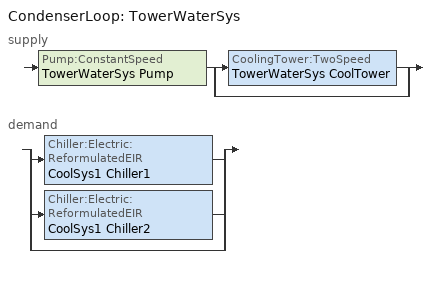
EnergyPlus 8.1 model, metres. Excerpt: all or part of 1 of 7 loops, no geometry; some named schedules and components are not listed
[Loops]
CondenserLoop 'TowerWaterSys'
 supply: Pump:ConstantSpeed 'TowerWaterSys Pump' > split
  | CoolingTower:TwoSpeed 'TowerWaterSys CoolTower'
  | bypass
 demand: split
  | Chiller:Electric:ReformulatedEIR 'CoolSys1 Chiller1'
  | Chiller:Electric:ReformulatedEIR 'CoolSys1 Chiller2'
  | bypass
[Material]
Name | Roughness | Thickness {m} | Conductivity {W/m-K} | Density {kg/m3} | Specific Heat {J/kg-K} | Thermal Absorptance | Solar Absorptance | Visible Absorptance
AC02 Acoustic Ceiling | MediumSmooth | 0.0127 | 0.057 | 288 | 1339 | 0.9 | 0.7 | 0.2
G01 13mm gypsum board; T24 G01 13mm gypsum board | Smooth | 0.0127 | 0.16 | 800 | 1090 | 0.9 | 0.7 | 0.5
T24 F07 25mm stucco | Smooth | 0.0254 | 0.72 | 1856 | 840 | 0.9 | 0.7 | 0.7
100mm Normalweight concrete floor | MediumRough | 0.1016 | 2.31 | 2322 | 832
[Material:NoMass] Thermal Absorptance=0.9; Solar Absorptance=0.7
Name | Roughness | Thermal Resistance {m2-K/W} | Visible Absorptance
CP02 CARPET PAD | VeryRough | 0.21648 | 0.8
T24NRWallInsMetalFramed | MediumSmooth | 2.50441 | 0.7
[Construction]
DropCeiling; DropCeiling_IntShd: AC02 Acoustic Ceiling
int_wall; int_wall_IntShd: G01 13mm gypsum board, G01 13mm gypsum board
int_slab_floor; int_slab_floor_IntShd: 100mm Normalweight concrete floor, CP02 CARPET PAD
T24NRWallMetalFrame; T24NRWallMetalFrame_IntShd: T24 F07 25mm stucco, T24 G01 13mm gypsum board, T24NRWallInsMetalFramed, T24 G01 13mm gypsum board
[ZoneList]
basement: SBasement, NBasement, WBasement, EBasement
aboveground: SExt_Mid_ZN_1, SExt_Mid_ZN_2, SExt_Mid_ZN_5, SExt_Mid_ZN_6, SExt_Mid_ZN_4, SExt_Mid_ZN_3, SCore_Mid_ZN_1, SCore_Mid_ZN_4, SCore_Mid_ZN_2, SCore_Mid_ZN_5, SCore_Mid_ZN_3, SCore_Mid_ZN_6, NExt_Mid_ZN_1, NExt_Mid_ZN_2, NExt_Mid_ZN_5, NExt_Mid_ZN_6, NExt_Mid_ZN_4, NExt_Mid_ZN_3, NCore_Mid_ZN_1, NCore_Mid_ZN_4, NCore_Mid_ZN_2, NCore_Mid_ZN_5, NCore_Mid_ZN_3, NCore_Mid_ZN_6, WExt_Mid_ZN_1, WExt_Mid_ZN_2, WExt_Mid_ZN_3, WExt_Mid_ZN_4, WCore_Mid_ZN_1, WCore_Mid_ZN_4, WCore_Mid_ZN_2, WCore_Mid_ZN_3, EExt_Mid_ZN_1, EExt_Mid_ZN_2, EExt_Mid_ZN_3, EExt_Mid_ZN_4, ECore_Mid_ZN_1, ECore_Mid_ZN_4, ECore_Mid_ZN_2, ECore_Mid_ZN_3, NExt_Bot_ZN_1, NExt_Bot_ZN_2, NExt_Bot_ZN_5, NExt_Bot_ZN_6, NExt_Bot_ZN_4, NExt_Bot_ZN_3, NCore_Bot_ZN_1, NCore_Bot_ZN_4, NCore_Bot_ZN_2, NCore_Bot_ZN_5, NCore_Bot_ZN_3, NCore_Bot_ZN_6, SExt_Bot_ZN_1, SExt_Bot_ZN_2, SExt_Bot_ZN_5, SExt_Bot_ZN_6, SExt_Bot_ZN_4, SExt_Bot_ZN_3, SCore_Bot_ZN_1, SCore_Bot_ZN_4, SCore_Bot_ZN_2, SCore_Bot_ZN_5, SCore_Bot_ZN_3, SCore_Bot_ZN_6, WExt_Bot_ZN_1, WExt_Bot_ZN_2, WExt_Bot_ZN_3, WExt_Bot_ZN_4, WCore_Bot_ZN_1, WCore_Bot_ZN_4, WCore_Bot_ZN_2, WCore_Bot_ZN_3, EExt_Bot_ZN_1, EExt_Bot_ZN_2, EExt_Bot_ZN_3, EExt_Bot_ZN_4, ECore_Bot_ZN_1, ECore_Bot_ZN_4, ECore_Bot_ZN_2, ECore_Bot_ZN_3, NExt_Top_ZN_1, NExt_Top_ZN_2, NExt_Top_ZN_5, NExt_Top_ZN_6, NExt_Top_ZN_4, NExt_Top_ZN_3, NCore_Top_ZN_1, NCore_Top_ZN_4, NCore_Top_ZN_2, NCore_Top_ZN_5, NCore_Top_ZN_3, NCore_Top_ZN_6, SExt_Top_ZN_1, SExt_Top_ZN_2, SExt_Top_ZN_5, SExt_Top_ZN_6, SExt_Top_ZN_4, SExt_Top_ZN_3, SCore_Top_ZN_1, SCore_Top_ZN_4, SCore_Top_ZN_2, SCore_Top_ZN_5, SCore_Top_ZN_3, SCore_Top_ZN_6, WExt_Top_ZN_1, WExt_Top_ZN_2, WExt_Top_ZN_3, WExt_Top_ZN_4, WCore_Top_ZN_1, WCore_Top_ZN_4, WCore_Top_ZN_2, WCore_Top_ZN_3, EExt_Top_ZN_1, EExt_Top_ZN_2, EExt_Top_ZN_3, EExt_Top_ZN_4, ECore_Top_ZN_1, ECore_Top_ZN_4, ECore_Top_ZN_2, ECore_Top_ZN_3
[SurfaceProperty:SolarIncidentInside]
Name | Surface | Construction | Inside Surface Incident Sun Solar Radiation Schedule
WExt_Bot_ZN4_ceiling_SolarIncident | WExt_Bot_ZN4_ceiling | DropCeiling | WExt_Ceiling_SolRadSched
WExt_Bot_ZN4_IntWallS_SolarIncident | WExt_Bot_ZN4_IntWallS | int_wall | WExt_IntWallS_SolRadSched
WExt_Bot_ZN4_IntWallN_SolarIncident | WExt_Bot_ZN4_IntWallN | int_wall | WExt_IntWallN_SolRadSched
WExt_Bot_ZN4_IntWallE_SolarIncident | WExt_Bot_ZN4_IntWallE | int_wall | WExt_IntWallE_SolRadSched
WExt_Bot_ZN4_floor_SolarIncident | WExt_Bot_ZN4_floor | int_slab_floor | WExt_Floor_SolRadSched
WExt_Bot_ZN4_wall_SolarIncident | WExt_Bot_ZN4_wall | T24NRWallMetalFrame | WExt_Wall_SolRadSched
WExt_Bot_ZN2_ceiling_SolarIncident | WExt_Bot_ZN2_ceiling | DropCeiling | WExt_Ceiling_SolRadSched
WExt_Bot_ZN2_IntWallS_SolarIncident | WExt_Bot_ZN2_IntWallS | int_wall | WExt_IntWallS_SolRadSched
WExt_Bot_ZN2_IntWallN_SolarIncident | WExt_Bot_ZN2_IntWallN | int_wall | WExt_IntWallN_SolRadSched
WExt_Bot_ZN2_IntWallE_SolarIncident | WExt_Bot_ZN2_IntWallE | int_wall | WExt_IntWallE_SolRadSched
WExt_Bot_ZN2_floor_SolarIncident | WExt_Bot_ZN2_floor | int_slab_floor | WExt_Floor_SolRadSched
WExt_Bot_ZN2_wall_SolarIncident | WExt_Bot_ZN2_wall | T24NRWallMetalFrame | WExt_Wall_SolRadSched
SCore_Bot_ZN1_floor_SolarIncident | SCore_Bot_ZN1_floor | int_slab_floor | SCore_Floor_SolRadSched
SCore_Bot_ZN1_ceiling_SolarIncident | SCore_Bot_ZN1_ceiling | DropCeiling | SCore_Ceiling_SolRadSched
SCore_Bot_ZN1_IntWallS_SolarIncident | SCore_Bot_ZN1_IntWallS | int_wall | SCore_IntWallS_SolRadSched
SCore_Bot_ZN1_IntWallW_SolarIncident | SCore_Bot_ZN1_IntWallW | int_wall | SCore_IntWallW_SolRadSched
SCore_Bot_ZN1_IntWallN_SolarIncident | SCore_Bot_ZN1_IntWallN | int_wall | SCore_IntWallN_SolRadSched
SCore_Bot_ZN1_IntWallE_SolarIncident | SCore_Bot_ZN1_IntWallE | int_wall | SCore_IntWallE_SolRadSched
SCore_Top_ZN5_floor_SolarIncident | SCore_Top_ZN5_floor | int_slab_floor | SCore_Floor_SolRadSched
SCore_Top_ZN5_ceiling_SolarIncident | SCore_Top_ZN5_ceiling | DropCeiling | SCore_Ceiling_SolRadSched
SCore_Top_ZN5_IntWallS_SolarIncident | SCore_Top_ZN5_IntWallS | int_wall | SCore_IntWallS_SolRadSched
SCore_Top_ZN5_IntWallW_SolarIncident | SCore_Top_ZN5_IntWallW | int_wall | SCore_IntWallW_SolRadSched
SCore_Top_ZN5_IntWallN_SolarIncident | SCore_Top_ZN5_IntWallN | int_wall | SCore_IntWallN_SolRadSched
SCore_Top_ZN5_IntWallE_SolarIncident | SCore_Top_ZN5_IntWallE | int_wall | SCore_IntWallE_SolRadSched
SExt_Top_ZN4_ceiling_SolarIncident | SExt_Top_ZN4_ceiling | DropCeiling | SExt_Ceiling_SolRadSched
SExt_Top_ZN4_IntWallE_SolarIncident | SExt_Top_ZN4_IntWallE | int_wall | SExt_IntWallE_SolRadSched
SExt_Top_ZN4_IntWallW_SolarIncident | SExt_Top_ZN4_IntWallW | int_wall | SExt_IntWallW_SolRadSched
SExt_Top_ZN4_IntWallN_SolarIncident | SExt_Top_ZN4_IntWallN | int_wall | SExt_IntWallN_SolRadSched
SExt_Top_ZN4_floor_SolarIncident | SExt_Top_ZN4_floor | int_slab_floor | SExt_floor_SolRadSched
SExt_Top_ZN4_wall_SolarIncident | SExt_Top_ZN4_wall | T24NRWallMetalFrame | SExt_Wall_SolRadSched
SCore_Top_ZN2_floor_SolarIncident | SCore_Top_ZN2_floor | int_slab_floor | SCore_Floor_SolRadSched
SCore_Top_ZN2_ceiling_SolarIncident | SCore_Top_ZN2_ceiling | DropCeiling | SCore_Ceiling_SolRadSched
SCore_Top_ZN2_IntWallS_SolarIncident | SCore_Top_ZN2_IntWallS | int_wall | SCore_IntWallS_SolRadSched
SCore_Top_ZN2_IntWallW_SolarIncident | SCore_Top_ZN2_IntWallW | int_wall | SCore_IntWallW_SolRadSched
SCore_Top_ZN2_IntWallN_SolarIncident | SCore_Top_ZN2_IntWallN | int_wall | SCore_IntWallN_SolRadSched
SCore_Top_ZN2_IntWallE_SolarIncident | SCore_Top_ZN2_IntWallE | int_wall | SCore_IntWallE_SolRadSched
SCore_Top_ZN4_floor_SolarIncident | SCore_Top_ZN4_floor | int_slab_floor | SCore_Floor_SolRadSched
SCore_Top_ZN4_ceiling_SolarIncident | SCore_Top_ZN4_ceiling | DropCeiling | SCore_Ceiling_SolRadSched
SCore_Top_ZN4_IntWallS_SolarIncident | SCore_Top_ZN4_IntWallS | int_wall | SCore_IntWallS_SolRadSched
SCore_Top_ZN4_IntWallW_SolarIncident | SCore_Top_ZN4_IntWallW | int_wall | SCore_IntWallW_SolRadSched
SCore_Top_ZN4_IntWallN_SolarIncident | SCore_Top_ZN4_IntWallN | int_wall | SCore_IntWallN_SolRadSched
SCore_Top_ZN4_IntWallE_SolarIncident | SCore_Top_ZN4_IntWallE | int_wall | SCore_IntWallE_SolRadSched
SExt_Top_ZN1_ceiling_SolarIncident | SExt_Top_ZN1_ceiling | DropCeiling | SExt_Ceiling_SolRadSched
SExt_Top_ZN1_IntWallE_SolarIncident | SExt_Top_ZN1_IntWallE | int_wall | SExt_IntWallE_SolRadSched
SExt_Top_ZN1_IntWallW_SolarIncident | SExt_Top_ZN1_IntWallW | int_wall | SExt_IntWallW_SolRadSched
SExt_Top_ZN1_IntWallN_SolarIncident | SExt_Top_ZN1_IntWallN | int_wall | SExt_IntWallN_SolRadSched
SExt_Top_ZN1_floor_SolarIncident | SExt_Top_ZN1_floor | int_slab_floor | SExt_floor_SolRadSched
SExt_Top_ZN1_wall_SolarIncident | SExt_Top_ZN1_wall | T24NRWallMetalFrame | SExt_Wall_SolRadSched
NCore_Top_ZN3_floor_SolarIncident | NCore_Top_ZN3_floor | int_slab_floor | NCore_Floor_SolRadSched
NCore_Top_ZN3_ceiling_SolarIncident | NCore_Top_ZN3_ceiling | DropCeiling | NCore_Ceiling_SolRadSched
NCore_Top_ZN3_IntWallN_SolarIncident | NCore_Top_ZN3_IntWallN | int_wall | NCore_IntWallN_SolRadSched
NCore_Top_ZN3_IntWallE_SolarIncident | NCore_Top_ZN3_IntWallE | int_wall | NCore_IntWallE_SolRadSched
NCore_Top_ZN3_IntWallS_SolarIncident | NCore_Top_ZN3_IntWallS | int_wall | NCore_IntWallS_SolRadSched
NCore_Top_ZN3_IntWallW_SolarIncident | NCore_Top_ZN3_IntWallW | int_wall | NCore_IntWallW_SolRadSched
NExt_Top_ZN2_ceiling_SolarIncident | NExt_Top_ZN2_ceiling | DropCeiling | NExt_Ceiling_SolRadSched
NExt_Top_ZN2_IntWallW_SolarIncident | NExt_Top_ZN2_IntWallW | int_wall | NExt_IntWallW_SolRadSched
NExt_Top_ZN2_IntWallE_SolarIncident | NExt_Top_ZN2_IntWallE | int_wall | NExt_IntWallE_SolRadSched
NExt_Top_ZN2_IntWallS_SolarIncident | NExt_Top_ZN2_IntWallS | int_wall | NExt_IntWallS_SolRadSched
NExt_Top_ZN2_floor_SolarIncident | NExt_Top_ZN2_floor | int_slab_floor | NExt_Floor_SolRadSched
NExt_Top_ZN2_wall_SolarIncident | NExt_Top_ZN2_wall | T24NRWallMetalFrame | NExt_Wall_SolRadSched
SCore_Top_ZN1_floor_SolarIncident | SCore_Top_ZN1_floor | int_slab_floor | SCore_Floor_SolRadSched
SCore_Top_ZN1_ceiling_SolarIncident | SCore_Top_ZN1_ceiling | DropCeiling | SCore_Ceiling_SolRadSched
SCore_Top_ZN1_IntWallS_SolarIncident | SCore_Top_ZN1_IntWallS | int_wall | SCore_IntWallS_SolRadSched
SCore_Top_ZN1_IntWallW_SolarIncident | SCore_Top_ZN1_IntWallW | int_wall | SCore_IntWallW_SolRadSched
SCore_Top_ZN1_IntWallN_SolarIncident | SCore_Top_ZN1_IntWallN | int_wall | SCore_IntWallN_SolRadSched
SCore_Top_ZN1_IntWallE_SolarIncident | SCore_Top_ZN1_IntWallE | int_wall | SCore_IntWallE_SolRadSched
WExt_Top_ZN2_ceiling_SolarIncident | WExt_Top_ZN2_ceiling | DropCeiling | WExt_Ceiling_SolRadSched
WExt_Top_ZN2_IntWallS_SolarIncident | WExt_Top_ZN2_IntWallS | int_wall | WExt_IntWallS_SolRadSched
WExt_Top_ZN2_IntWallN_SolarIncident | WExt_Top_ZN2_IntWallN | int_wall | WExt_IntWallN_SolRadSched
WExt_Top_ZN2_IntWallE_SolarIncident | WExt_Top_ZN2_IntWallE | int_wall | WExt_IntWallE_SolRadSched
WExt_Top_ZN2_floor_SolarIncident | WExt_Top_ZN2_floor | int_slab_floor | WExt_Floor_SolRadSched
WExt_Top_ZN2_wall_SolarIncident | WExt_Top_ZN2_wall | T24NRWallMetalFrame | WExt_Wall_SolRadSched
SExt_Top_ZN6_ceiling_SolarIncident | SExt_Top_ZN6_ceiling | DropCeiling | SExt_Ceiling_SolRadSched
SExt_Top_ZN6_IntWallE_SolarIncident | SExt_Top_ZN6_IntWallE | int_wall | SExt_IntWallE_SolRadSched
SExt_Top_ZN6_IntWallW_SolarIncident | SExt_Top_ZN6_IntWallW | int_wall | SExt_IntWallW_SolRadSched
SExt_Top_ZN6_IntWallN_SolarIncident | SExt_Top_ZN6_IntWallN | int_wall | SExt_IntWallN_SolRadSched
SExt_Top_ZN6_floor_SolarIncident | SExt_Top_ZN6_floor | int_slab_floor | SExt_floor_SolRadSched
SExt_Top_ZN6_wall_SolarIncident | SExt_Top_ZN6_wall | T24NRWallMetalFrame | SExt_Wall_SolRadSched
SExt_Top_ZN5_ceiling_SolarIncident | SExt_Top_ZN5_ceiling | DropCeiling | SExt_Ceiling_SolRadSched
SExt_Top_ZN5_IntWallE_SolarIncident | SExt_Top_ZN5_IntWallE | int_wall | SExt_IntWallE_SolRadSched
SExt_Top_ZN5_IntWallW_SolarIncident | SExt_Top_ZN5_IntWallW | int_wall | SExt_IntWallW_SolRadSched
SExt_Top_ZN5_IntWallN_SolarIncident | SExt_Top_ZN5_IntWallN | int_wall | SExt_IntWallN_SolRadSched
SExt_Top_ZN5_floor_SolarIncident | SExt_Top_ZN5_floor | int_slab_floor | SExt_floor_SolRadSched
SExt_Top_ZN5_wall_SolarIncident | SExt_Top_ZN5_wall | T24NRWallMetalFrame | SExt_Wall_SolRadSched
EExt_Top_ZN1_ceiling_SolarIncident | EExt_Top_ZN1_ceiling | DropCeiling | EExt_Ceiling_SolRadSched
EExt_Top_ZN1_IntWallN_SolarIncident | EExt_Top_ZN1_IntWallN | int_wall | EExt_IntWallN_SolRadSched
EExt_Top_ZN1_IntWallS_SolarIncident | EExt_Top_ZN1_IntWallS | int_wall | EExt_IntWallS_SolRadSched
EExt_Top_ZN1_IntWallW_SolarIncident | EExt_Top_ZN1_IntWallW | int_wall | EExt_IntWallW_SolRadSched
EExt_Top_ZN1_floor_SolarIncident | EExt_Top_ZN1_floor | int_slab_floor | EExt_Floor_SolRadSched
EExt_Top_ZN1_wall_SolarIncident | EExt_Top_ZN1_wall | T24NRWallMetalFrame | EExt_Wall_SolRadSched
NExt_Top_ZN3_ceiling_SolarIncident | NExt_Top_ZN3_ceiling | DropCeiling | NExt_Ceiling_SolRadSched
NExt_Top_ZN3_IntWallW_SolarIncident | NExt_Top_ZN3_IntWallW | int_wall | NExt_IntWallW_SolRadSched
NExt_Top_ZN3_IntWallE_SolarIncident | NExt_Top_ZN3_IntWallE | int_wall | NExt_IntWallE_SolRadSched
NExt_Top_ZN3_IntWallS_SolarIncident | NExt_Top_ZN3_IntWallS | int_wall | NExt_IntWallS_SolRadSched
NExt_Top_ZN3_floor_SolarIncident | NExt_Top_ZN3_floor | int_slab_floor | NExt_Floor_SolRadSched
NExt_Top_ZN3_wall_SolarIncident | NExt_Top_ZN3_wall | T24NRWallMetalFrame | NExt_Wall_SolRadSched
WExt_Top_ZN3_ceiling_SolarIncident | WExt_Top_ZN3_ceiling | DropCeiling | WExt_Ceiling_SolRadSched
WExt_Top_ZN3_IntWallS_SolarIncident | WExt_Top_ZN3_IntWallS | int_wall | WExt_IntWallS_SolRadSched
WExt_Top_ZN3_IntWallN_SolarIncident | WExt_Top_ZN3_IntWallN | int_wall | WExt_IntWallN_SolRadSched
WExt_Top_ZN3_IntWallE_SolarIncident | WExt_Top_ZN3_IntWallE | int_wall | WExt_IntWallE_SolRadSched
WExt_Top_ZN3_floor_SolarIncident | WExt_Top_ZN3_floor | int_slab_floor | WExt_Floor_SolRadSched
WExt_Top_ZN3_wall_SolarIncident | WExt_Top_ZN3_wall | T24NRWallMetalFrame | WExt_Wall_SolRadSched
WCore_Top_ZN4_floor_SolarIncident | WCore_Top_ZN4_floor | int_slab_floor | WCore_Floor_SolRadSched
WCore_Top_ZN4_ceiling_SolarIncident | WCore_Top_ZN4_ceiling | DropCeiling | WCore_Ceiling_SolRadSched
WCore_Top_ZN4_IntWallW_SolarIncident | WCore_Top_ZN4_IntWallW | int_wall | WCore_IntWallW_SolRadSched
WCore_Top_ZN4_IntWallN_SolarIncident | WCore_Top_ZN4_IntWallN | int_wall | WCore_IntWallN_SolRadSched
WCore_Top_ZN4_IntWallE_SolarIncident | WCore_Top_ZN4_IntWallE | int_wall | WCore_IntWallE_SolRadSched
WCore_Top_ZN4_IntWallS_SolarIncident | WCore_Top_ZN4_IntWallS | int_wall | WCore_IntWallS_SolRadSched
WExt_Top_ZN4_ceiling_SolarIncident | WExt_Top_ZN4_ceiling | DropCeiling | WExt_Ceiling_SolRadSched
WExt_Top_ZN4_IntWallS_SolarIncident | WExt_Top_ZN4_IntWallS | int_wall | WExt_IntWallS_SolRadSched
WExt_Top_ZN4_IntWallN_SolarIncident | WExt_Top_ZN4_IntWallN | int_wall | WExt_IntWallN_SolRadSched
WExt_Top_ZN4_IntWallE_SolarIncident | WExt_Top_ZN4_IntWallE | int_wall | WExt_IntWallE_SolRadSched
WExt_Top_ZN4_floor_SolarIncident | WExt_Top_ZN4_floor | int_slab_floor | WExt_Floor_SolRadSched
WExt_Top_ZN4_wall_SolarIncident | WExt_Top_ZN4_wall | T24NRWallMetalFrame | WExt_Wall_SolRadSched
WCore_Top_ZN2_floor_SolarIncident | WCore_Top_ZN2_floor | int_slab_floor | WCore_Floor_SolRadSched
WCore_Top_ZN2_ceiling_SolarIncident | WCore_Top_ZN2_ceiling | DropCeiling | WCore_Ceiling_SolRadSched
WCore_Top_ZN2_IntWallW_SolarIncident | WCore_Top_ZN2_IntWallW | int_wall | WCore_IntWallW_SolRadSched
WCore_Top_ZN2_IntWallN_SolarIncident | WCore_Top_ZN2_IntWallN | int_wall | WCore_IntWallN_SolRadSched
WCore_Top_ZN2_IntWallE_SolarIncident | WCore_Top_ZN2_IntWallE | int_wall | WCore_IntWallE_SolRadSched
WCore_Top_ZN2_IntWallS_SolarIncident | WCore_Top_ZN2_IntWallS | int_wall | WCore_IntWallS_SolRadSched
SExt_Top_ZN2_ceiling_SolarIncident | SExt_Top_ZN2_ceiling | DropCeiling | SExt_Ceiling_SolRadSched
SExt_Top_ZN2_IntWallE_SolarIncident | SExt_Top_ZN2_IntWallE | int_wall | SExt_IntWallE_SolRadSched
SExt_Top_ZN2_IntWallW_SolarIncident | SExt_Top_ZN2_IntWallW | int_wall | SExt_IntWallW_SolRadSched
SExt_Top_ZN2_IntWallN_SolarIncident | SExt_Top_ZN2_IntWallN | int_wall | SExt_IntWallN_SolRadSched
SExt_Top_ZN2_floor_SolarIncident | SExt_Top_ZN2_floor | int_slab_floor | SExt_floor_SolRadSched
SExt_Top_ZN2_wall_SolarIncident | SExt_Top_ZN2_wall | T24NRWallMetalFrame | SExt_Wall_SolRadSched
WCore_Top_ZN1_floor_SolarIncident | WCore_Top_ZN1_floor | int_slab_floor | WCore_Floor_SolRadSched
WCore_Top_ZN1_ceiling_SolarIncident | WCore_Top_ZN1_ceiling | DropCeiling | WCore_Ceiling_SolRadSched
WCore_Top_ZN1_IntWallW_SolarIncident | WCore_Top_ZN1_IntWallW | int_wall | WCore_IntWallW_SolRadSched
WCore_Top_ZN1_IntWallN_SolarIncident | WCore_Top_ZN1_IntWallN | int_wall | WCore_IntWallN_SolRadSched
WCore_Top_ZN1_IntWallE_SolarIncident | WCore_Top_ZN1_IntWallE | int_wall | WCore_IntWallE_SolRadSched
WCore_Top_ZN1_IntWallS_SolarIncident | WCore_Top_ZN1_IntWallS | int_wall | WCore_IntWallS_SolRadSched
NCore_Top_ZN4_floor_SolarIncident | NCore_Top_ZN4_floor | int_slab_floor | NCore_Floor_SolRadSched
NCore_Top_ZN4_ceiling_SolarIncident | NCore_Top_ZN4_ceiling | DropCeiling | NCore_Ceiling_SolRadSched
NCore_Top_ZN4_IntWallN_SolarIncident | NCore_Top_ZN4_IntWallN | int_wall | NCore_IntWallN_SolRadSched
NCore_Top_ZN4_IntWallE_SolarIncident | NCore_Top_ZN4_IntWallE | int_wall | NCore_IntWallE_SolRadSched
NCore_Top_ZN4_IntWallS_SolarIncident | NCore_Top_ZN4_IntWallS | int_wall | NCore_IntWallS_SolRadSched
NCore_Top_ZN4_IntWallW_SolarIncident | NCore_Top_ZN4_IntWallW | int_wall | NCore_IntWallW_SolRadSched
NExt_Top_ZN4_ceiling_SolarIncident | NExt_Top_ZN4_ceiling | DropCeiling | NExt_Ceiling_SolRadSched
NExt_Top_ZN4_IntWallW_SolarIncident | NExt_Top_ZN4_IntWallW | int_wall | NExt_IntWallW_SolRadSched
NExt_Top_ZN4_IntWallE_SolarIncident | NExt_Top_ZN4_IntWallE | int_wall | NExt_IntWallE_SolRadSched
NExt_Top_ZN4_IntWallS_SolarIncident | NExt_Top_ZN4_IntWallS | int_wall | NExt_IntWallS_SolRadSched
NExt_Top_ZN4_floor_SolarIncident | NExt_Top_ZN4_floor | int_slab_floor | NExt_Floor_SolRadSched
NExt_Top_ZN4_wall_SolarIncident | NExt_Top_ZN4_wall | T24NRWallMetalFrame | NExt_Wall_SolRadSched
ECore_Top_ZN3_floor_SolarIncident | ECore_Top_ZN3_floor | int_slab_floor | ECore_Floor_SolRadSched
ECore_Top_ZN3_ceiling_SolarIncident | ECore_Top_ZN3_ceiling | DropCeiling | ECore_Ceiling_SolRadSched
ECore_Top_ZN3_IntWallE_SolarIncident | ECore_Top_ZN3_IntWallE | int_wall | ECore_IntWallE_SolRadSched
ECore_Top_ZN3_IntWallS_SolarIncident | ECore_Top_ZN3_IntWallS | int_wall | ECore_IntWallS_SolRadSched
ECore_Top_ZN3_IntWallW_SolarIncident | ECore_Top_ZN3_IntWallW | int_wall | ECore_IntWallW_SolRadSched
ECore_Top_ZN3_IntWallN_SolarIncident | ECore_Top_ZN3_IntWallN | int_wall | ECore_IntWallN_SolRadSched
WCore_Top_ZN3_floor_SolarIncident | WCore_Top_ZN3_floor | int_slab_floor | WCore_Floor_SolRadSched
WCore_Top_ZN3_ceiling_SolarIncident | WCore_Top_ZN3_ceiling | DropCeiling | WCore_Ceiling_SolRadSched
WCore_Top_ZN3_IntWallW_SolarIncident | WCore_Top_ZN3_IntWallW | int_wall | WCore_IntWallW_SolRadSched
WCore_Top_ZN3_IntWallN_SolarIncident | WCore_Top_ZN3_IntWallN | int_wall | WCore_IntWallN_SolRadSched
WCore_Top_ZN3_IntWallE_SolarIncident | WCore_Top_ZN3_IntWallE | int_wall | WCore_IntWallE_SolRadSched
WCore_Top_ZN3_IntWallS_SolarIncident | WCore_Top_ZN3_IntWallS | int_wall | WCore_IntWallS_SolRadSched
ECore_Top_ZN2_floor_SolarIncident | ECore_Top_ZN2_floor | int_slab_floor | ECore_Floor_SolRadSched
ECore_Top_ZN2_ceiling_SolarIncident | ECore_Top_ZN2_ceiling | DropCeiling | ECore_Ceiling_SolRadSched
ECore_Top_ZN2_IntWallE_SolarIncident | ECore_Top_ZN2_IntWallE | int_wall | ECore_IntWallE_SolRadSched
ECore_Top_ZN2_IntWallS_SolarIncident | ECore_Top_ZN2_IntWallS | int_wall | ECore_IntWallS_SolRadSched
ECore_Top_ZN2_IntWallW_SolarIncident | ECore_Top_ZN2_IntWallW | int_wall | ECore_IntWallW_SolRadSched
ECore_Top_ZN2_IntWallN_SolarIncident | ECore_Top_ZN2_IntWallN | int_wall | ECore_IntWallN_SolRadSched
ECore_Top_ZN4_floor_SolarIncident | ECore_Top_ZN4_floor | int_slab_floor | ECore_Floor_SolRadSched
ECore_Top_ZN4_ceiling_SolarIncident | ECore_Top_ZN4_ceiling | DropCeiling | ECore_Ceiling_SolRadSched
ECore_Top_ZN4_IntWallE_SolarIncident | ECore_Top_ZN4_IntWallE | int_wall | ECore_IntWallE_SolRadSched
ECore_Top_ZN4_IntWallS_SolarIncident | ECore_Top_ZN4_IntWallS | int_wall | ECore_IntWallS_SolRadSched
ECore_Top_ZN4_IntWallW_SolarIncident | ECore_Top_ZN4_IntWallW | int_wall | ECore_IntWallW_SolRadSched
ECore_Top_ZN4_IntWallN_SolarIncident | ECore_Top_ZN4_IntWallN | int_wall | ECore_IntWallN_SolRadSched
EExt_Top_ZN2_ceiling_SolarIncident | EExt_Top_ZN2_ceiling | DropCeiling | EExt_Ceiling_SolRadSched
EExt_Top_ZN2_IntWallN_SolarIncident | EExt_Top_ZN2_IntWallN | int_wall | EExt_IntWallN_SolRadSched
EExt_Top_ZN2_IntWallS_SolarIncident | EExt_Top_ZN2_IntWallS | int_wall | EExt_IntWallS_SolRadSched
EExt_Top_ZN2_IntWallW_SolarIncident | EExt_Top_ZN2_IntWallW | int_wall | EExt_IntWallW_SolRadSched
EExt_Top_ZN2_floor_SolarIncident | EExt_Top_ZN2_floor | int_slab_floor | EExt_Floor_SolRadSched
EExt_Top_ZN2_wall_SolarIncident | EExt_Top_ZN2_wall | T24NRWallMetalFrame | EExt_Wall_SolRadSched
ECore_Top_ZN1_floor_SolarIncident | ECore_Top_ZN1_floor | int_slab_floor | ECore_Floor_SolRadSched
ECore_Top_ZN1_ceiling_SolarIncident | ECore_Top_ZN1_ceiling | DropCeiling | ECore_Ceiling_SolRadSched
ECore_Top_ZN1_IntWallE_SolarIncident | ECore_Top_ZN1_IntWallE | int_wall | ECore_IntWallE_SolRadSched
ECore_Top_ZN1_IntWallS_SolarIncident | ECore_Top_ZN1_IntWallS | int_wall | ECore_IntWallS_SolRadSched
ECore_Top_ZN1_IntWallW_SolarIncident | ECore_Top_ZN1_IntWallW | int_wall | ECore_IntWallW_SolRadSched
ECore_Top_ZN1_IntWallN_SolarIncident | ECore_Top_ZN1_IntWallN | int_wall | ECore_IntWallN_SolRadSched
NCore_Top_ZN1_floor_SolarIncident | NCore_Top_ZN1_floor | int_slab_floor | NCore_Floor_SolRadSched
NCore_Top_ZN1_ceiling_SolarIncident | NCore_Top_ZN1_ceiling | DropCeiling | NCore_Ceiling_SolRadSched
NCore_Top_ZN1_IntWallN_SolarIncident | NCore_Top_ZN1_IntWallN | int_wall | NCore_IntWallN_SolRadSched
NCore_Top_ZN1_IntWallE_SolarIncident | NCore_Top_ZN1_IntWallE | int_wall | NCore_IntWallE_SolRadSched
NCore_Top_ZN1_IntWallS_SolarIncident | NCore_Top_ZN1_IntWallS | int_wall | NCore_IntWallS_SolRadSched
NCore_Top_ZN1_IntWallW_SolarIncident | NCore_Top_ZN1_IntWallW | int_wall | NCore_IntWallW_SolRadSched
NCore_Top_ZN5_floor_SolarIncident | NCore_Top_ZN5_floor | int_slab_floor | NCore_Floor_SolRadSched
NCore_Top_ZN5_ceiling_SolarIncident | NCore_Top_ZN5_ceiling | DropCeiling | NCore_Ceiling_SolRadSched
NCore_Top_ZN5_IntWallN_SolarIncident | NCore_Top_ZN5_IntWallN | int_wall | NCore_IntWallN_SolRadSched
NCore_Top_ZN5_IntWallE_SolarIncident | NCore_Top_ZN5_IntWallE | int_wall | NCore_IntWallE_SolRadSched
NCore_Top_ZN5_IntWallS_SolarIncident | NCore_Top_ZN5_IntWallS | int_wall | NCore_IntWallS_SolRadSched
NCore_Top_ZN5_IntWallW_SolarIncident | NCore_Top_ZN5_IntWallW | int_wall | NCore_IntWallW_SolRadSched
NCore_Top_ZN2_floor_SolarIncident | NCore_Top_ZN2_floor | int_slab_floor | NCore_Floor_SolRadSched
NCore_Top_ZN2_ceiling_SolarIncident | NCore_Top_ZN2_ceiling | DropCeiling | NCore_Ceiling_SolRadSched
NCore_Top_ZN2_IntWallN_SolarIncident | NCore_Top_ZN2_IntWallN | int_wall | NCore_IntWallN_SolRadSched
NCore_Top_ZN2_IntWallE_SolarIncident | NCore_Top_ZN2_IntWallE | int_wall | NCore_IntWallE_SolRadSched
NCore_Top_ZN2_IntWallS_SolarIncident | NCore_Top_ZN2_IntWallS | int_wall | NCore_IntWallS_SolRadSched
NCore_Top_ZN2_IntWallW_SolarIncident | NCore_Top_ZN2_IntWallW | int_wall | NCore_IntWallW_SolRadSched
NCore_Top_ZN6_floor_SolarIncident | NCore_Top_ZN6_floor | int_slab_floor | NCore_Floor_SolRadSched
NCore_Top_ZN6_ceiling_SolarIncident | NCore_Top_ZN6_ceiling | DropCeiling | NCore_Ceiling_SolRadSched
NCore_Top_ZN6_IntWallN_SolarIncident | NCore_Top_ZN6_IntWallN | int_wall | NCore_IntWallN_SolRadSched
NCore_Top_ZN6_IntWallE_SolarIncident | NCore_Top_ZN6_IntWallE | int_wall | NCore_IntWallE_SolRadSched
NCore_Top_ZN6_IntWallS_SolarIncident | NCore_Top_ZN6_IntWallS | int_wall | NCore_IntWallS_SolRadSched
NCore_Top_ZN6_IntWallW_SolarIncident | NCore_Top_ZN6_IntWallW | int_wall | NCore_IntWallW_SolRadSched
NExt_Top_ZN5_ceiling_SolarIncident | NExt_Top_ZN5_ceiling | DropCeiling | NExt_Ceiling_SolRadSched
NExt_Top_ZN5_IntWallW_SolarIncident | NExt_Top_ZN5_IntWallW | int_wall | NExt_IntWallW_SolRadSched
NExt_Top_ZN5_IntWallE_SolarIncident | NExt_Top_ZN5_IntWallE | int_wall | NExt_IntWallE_SolRadSched
NExt_Top_ZN5_IntWallS_SolarIncident | NExt_Top_ZN5_IntWallS | int_wall | NExt_IntWallS_SolRadSched
NExt_Top_ZN5_floor_SolarIncident | NExt_Top_ZN5_floor | int_slab_floor | NExt_Floor_SolRadSched
NExt_Top_ZN5_wall_SolarIncident | NExt_Top_ZN5_wall | T24NRWallMetalFrame | NExt_Wall_SolRadSched
SCore_Top_ZN3_floor_SolarIncident | SCore_Top_ZN3_floor | int_slab_floor | SCore_Floor_SolRadSched
SCore_Top_ZN3_ceiling_SolarIncident | SCore_Top_ZN3_ceiling | DropCeiling | SCore_Ceiling_SolRadSched
SCore_Top_ZN3_IntWallS_SolarIncident | SCore_Top_ZN3_IntWallS | int_wall | SCore_IntWallS_SolRadSched
SCore_Top_ZN3_IntWallW_SolarIncident | SCore_Top_ZN3_IntWallW | int_wall | SCore_IntWallW_SolRadSched
SCore_Top_ZN3_IntWallN_SolarIncident | SCore_Top_ZN3_IntWallN | int_wall | SCore_IntWallN_SolRadSched
SCore_Top_ZN3_IntWallE_SolarIncident | SCore_Top_ZN3_IntWallE | int_wall | SCore_IntWallE_SolRadSched
SExt_Top_ZN3_ceiling_SolarIncident | SExt_Top_ZN3_ceiling | DropCeiling | SExt_Ceiling_SolRadSched
SExt_Top_ZN3_IntWallE_SolarIncident | SExt_Top_ZN3_IntWallE | int_wall | SExt_IntWallE_SolRadSched
SExt_Top_ZN3_IntWallW_SolarIncident | SExt_Top_ZN3_IntWallW | int_wall | SExt_IntWallW_SolRadSched
SExt_Top_ZN3_IntWallN_SolarIncident | SExt_Top_ZN3_IntWallN | int_wall | SExt_IntWallN_SolRadSched
SExt_Top_ZN3_floor_SolarIncident | SExt_Top_ZN3_floor | int_slab_floor | SExt_floor_SolRadSched
SExt_Top_ZN3_wall_SolarIncident | SExt_Top_ZN3_wall | T24NRWallMetalFrame | SExt_Wall_SolRadSched
SCore_Top_ZN6_floor_SolarIncident | SCore_Top_ZN6_floor | int_slab_floor | SCore_Floor_SolRadSched
SCore_Top_ZN6_ceiling_SolarIncident | SCore_Top_ZN6_ceiling | DropCeiling | SCore_Ceiling_SolRadSched
SCore_Top_ZN6_IntWallS_SolarIncident | SCore_Top_ZN6_IntWallS | int_wall | SCore_IntWallS_SolRadSched
SCore_Top_ZN6_IntWallW_SolarIncident | SCore_Top_ZN6_IntWallW | int_wall | SCore_IntWallW_SolRadSched
SCore_Top_ZN6_IntWallN_SolarIncident | SCore_Top_ZN6_IntWallN | int_wall | SCore_IntWallN_SolRadSched
SCore_Top_ZN6_IntWallE_SolarIncident | SCore_Top_ZN6_IntWallE | int_wall | SCore_IntWallE_SolRadSched
EExt_Top_ZN4_ceiling_SolarIncident | EExt_Top_ZN4_ceiling | DropCeiling | EExt_Ceiling_SolRadSched
EExt_Top_ZN4_IntWallN_SolarIncident | EExt_Top_ZN4_IntWallN | int_wall | EExt_IntWallN_SolRadSched
EExt_Top_ZN4_IntWallS_SolarIncident | EExt_Top_ZN4_IntWallS | int_wall | EExt_IntWallS_SolRadSched
EExt_Top_ZN4_IntWallW_SolarIncident | EExt_Top_ZN4_IntWallW | int_wall | EExt_IntWallW_SolRadSched
EExt_Top_ZN4_floor_SolarIncident | EExt_Top_ZN4_floor | int_slab_floor | EExt_Floor_SolRadSched
EExt_Top_ZN4_wall_SolarIncident | EExt_Top_ZN4_wall | T24NRWallMetalFrame | EExt_Wall_SolRadSched
NExt_Top_ZN1_ceiling_SolarIncident | NExt_Top_ZN1_ceiling | DropCeiling | NExt_Ceiling_SolRadSched
NExt_Top_ZN1_IntWallW_SolarIncident | NExt_Top_ZN1_IntWallW | int_wall | NExt_IntWallW_SolRadSched
NExt_Top_ZN1_IntWallE_SolarIncident | NExt_Top_ZN1_IntWallE | int_wall | NExt_IntWallE_SolRadSched
NExt_Top_ZN1_IntWallS_SolarIncident | NExt_Top_ZN1_IntWallS | int_wall | NExt_IntWallS_SolRadSched
NExt_Top_ZN1_floor_SolarIncident | NExt_Top_ZN1_floor | int_slab_floor | NExt_Floor_SolRadSched
NExt_Top_ZN1_wall_SolarIncident | NExt_Top_ZN1_wall | T24NRWallMetalFrame | NExt_Wall_SolRadSched
EExt_Top_ZN3_ceiling_SolarIncident | EExt_Top_ZN3_ceiling | DropCeiling | EExt_Ceiling_SolRadSched
EExt_Top_ZN3_IntWallN_SolarIncident | EExt_Top_ZN3_IntWallN | int_wall | EExt_IntWallN_SolRadSched
EExt_Top_ZN3_IntWallS_SolarIncident | EExt_Top_ZN3_IntWallS | int_wall | EExt_IntWallS_SolRadSched
EExt_Top_ZN3_IntWallW_SolarIncident | EExt_Top_ZN3_IntWallW | int_wall | EExt_IntWallW_SolRadSched
EExt_Top_ZN3_floor_SolarIncident | EExt_Top_ZN3_floor | int_slab_floor | EExt_Floor_SolRadSched
EExt_Top_ZN3_wall_SolarIncident | EExt_Top_ZN3_wall | T24NRWallMetalFrame | EExt_Wall_SolRadSched
NExt_Top_ZN6_ceiling_SolarIncident | NExt_Top_ZN6_ceiling | DropCeiling | NExt_Ceiling_SolRadSched
NExt_Top_ZN6_IntWallW_SolarIncident | NExt_Top_ZN6_IntWallW | int_wall | NExt_IntWallW_SolRadSched
NExt_Top_ZN6_IntWallE_SolarIncident | NExt_Top_ZN6_IntWallE | int_wall | NExt_IntWallE_SolRadSched
NExt_Top_ZN6_IntWallS_SolarIncident | NExt_Top_ZN6_IntWallS | int_wall | NExt_IntWallS_SolRadSched
NExt_Top_ZN6_floor_SolarIncident | NExt_Top_ZN6_floor | int_slab_floor | NExt_Floor_SolRadSched
NExt_Top_ZN6_wall_SolarIncident | NExt_Top_ZN6_wall | T24NRWallMetalFrame | NExt_Wall_SolRadSched
WExt_Top_ZN1_ceiling_SolarIncident | WExt_Top_ZN1_ceiling | DropCeiling | WExt_Ceiling_SolRadSched
WExt_Top_ZN1_IntWallS_SolarIncident | WExt_Top_ZN1_IntWallS | int_wall | WExt_IntWallS_SolRadSched
WExt_Top_ZN1_IntWallN_SolarIncident | WExt_Top_ZN1_IntWallN | int_wall | WExt_IntWallN_SolRadSched
WExt_Top_ZN1_IntWallE_SolarIncident | WExt_Top_ZN1_IntWallE | int_wall | WExt_IntWallE_SolRadSched
WExt_Top_ZN1_floor_SolarIncident | WExt_Top_ZN1_floor | int_slab_floor | WExt_Floor_SolRadSched
WExt_Top_ZN1_wall_SolarIncident | WExt_Top_ZN1_wall | T24NRWallMetalFrame | WExt_Wall_SolRadSched
SExt_Mid_ZN1_floor_SolarIncident_IntShd | SExt_Mid_ZN1_floor | int_slab_floor_IntShd | SExt_floor_SolRadSched_IntShd
SExt_Mid_ZN1_IntWallN_SolarIncident_IntShd | SExt_Mid_ZN1_IntWallN | int_wall_IntShd | SExt_IntWallN_SolRadSched_IntShd
SExt_Mid_ZN1_IntWallW_SolarIncident_IntShd | SExt_Mid_ZN1_IntWallW | int_wall_IntShd | SExt_IntWallW_SolRadSched_IntShd
SExt_Mid_ZN1_Wall_SolarIncident_IntShd | SExt_Mid_ZN1_Wall | T24NRWallMetalFrame_IntShd | SExt_Wall_SolRadSched_IntShd
SExt_Mid_ZN1_IntWallE_SolarIncident_IntShd | SExt_Mid_ZN1_IntWallE | int_wall_IntShd | SExt_IntWallE_SolRadSched_IntShd
SExt_Mid_ZN1_Ceiling_SolarIncident_IntShd | SExt_Mid_ZN1_Ceiling | DropCeiling_IntShd | SExt_Ceiling_SolRadSched_IntShd
SExt_Mid_ZN2_Ceiling_SolarIncident_IntShd | SExt_Mid_ZN2_Ceiling | DropCeiling_IntShd | SExt_Ceiling_SolRadSched_IntShd
SExt_Mid_ZN2_IntWallE_SolarIncident_IntShd | SExt_Mid_ZN2_IntWallE | int_wall_IntShd | SExt_IntWallE_SolRadSched_IntShd
SExt_Mid_ZN2_IntWallW_SolarIncident_IntShd | SExt_Mid_ZN2_IntWallW | int_wall_IntShd | SExt_IntWallW_SolRadSched_IntShd
SExt_Mid_ZN2_IntWallN_SolarIncident_IntShd | SExt_Mid_ZN2_IntWallN | int_wall_IntShd | SExt_IntWallN_SolRadSched_IntShd
SExt_Mid_ZN2_floor_SolarIncident_IntShd | SExt_Mid_ZN2_floor | int_slab_floor_IntShd | SExt_floor_SolRadSched_IntShd
SExt_Mid_ZN2_Wall_SolarIncident_IntShd | SExt_Mid_ZN2_Wall | T24NRWallMetalFrame_IntShd | SExt_Wall_SolRadSched_IntShd
SExt_Mid_ZN5_Ceiling_SolarIncident_IntShd | SExt_Mid_ZN5_Ceiling | DropCeiling_IntShd | SExt_Ceiling_SolRadSched_IntShd
SExt_Mid_ZN5_IntWallE_SolarIncident_IntShd | SExt_Mid_ZN5_IntWallE | int_wall_IntShd | SExt_IntWallE_SolRadSched_IntShd
SExt_Mid_ZN5_IntWallW_SolarIncident_IntShd | SExt_Mid_ZN5_IntWallW | int_wall_IntShd | SExt_IntWallW_SolRadSched_IntShd
SExt_Mid_ZN5_IntWallN_SolarIncident_IntShd | SExt_Mid_ZN5_IntWallN | int_wall_IntShd | SExt_IntWallN_SolRadSched_IntShd
SExt_Mid_ZN5_floor_SolarIncident_IntShd | SExt_Mid_ZN5_floor | int_slab_floor_IntShd | SExt_floor_SolRadSched_IntShd
SExt_Mid_ZN5_Wall_SolarIncident_IntShd | SExt_Mid_ZN5_Wall | T24NRWallMetalFrame_IntShd | SExt_Wall_SolRadSched_IntShd
SExt_Mid_ZN6_Ceiling_SolarIncident_IntShd | SExt_Mid_ZN6_Ceiling | DropCeiling_IntShd | SExt_Ceiling_SolRadSched_IntShd
SExt_Mid_ZN6_IntWallE_SolarIncident_IntShd | SExt_Mid_ZN6_IntWallE | int_wall_IntShd | SExt_IntWallE_SolRadSched_IntShd
SExt_Mid_ZN6_IntWallW_SolarIncident_IntShd | SExt_Mid_ZN6_IntWallW | int_wall_IntShd | SExt_IntWallW_SolRadSched_IntShd
SExt_Mid_ZN6_IntWallN_SolarIncident_IntShd | SExt_Mid_ZN6_IntWallN | int_wall_IntShd | SExt_IntWallN_SolRadSched_IntShd
SExt_Mid_ZN6_floor_SolarIncident_IntShd | SExt_Mid_ZN6_floor | int_slab_floor_IntShd | SExt_floor_SolRadSched_IntShd
SExt_Mid_ZN6_Wall_SolarIncident_IntShd | SExt_Mid_ZN6_Wall | T24NRWallMetalFrame_IntShd | SExt_Wall_SolRadSched_IntShd
SExt_Mid_ZN4_Ceiling_SolarIncident_IntShd | SExt_Mid_ZN4_Ceiling | DropCeiling_IntShd | SExt_Ceiling_SolRadSched_IntShd
SExt_Mid_ZN4_IntWallE_SolarIncident_IntShd | SExt_Mid_ZN4_IntWallE | int_wall_IntShd | SExt_IntWallE_SolRadSched_IntShd
SExt_Mid_ZN4_IntWallW_SolarIncident_IntShd | SExt_Mid_ZN4_IntWallW | int_wall_IntShd | SExt_IntWallW_SolRadSched_IntShd
SExt_Mid_ZN4_IntWallN_SolarIncident_IntShd | SExt_Mid_ZN4_IntWallN | int_wall_IntShd | SExt_IntWallN_SolRadSched_IntShd
SExt_Mid_ZN4_floor_SolarIncident_IntShd | SExt_Mid_ZN4_floor | int_slab_floor_IntShd | SExt_floor_SolRadSched_IntShd
SExt_Mid_ZN4_Wall_SolarIncident_IntShd | SExt_Mid_ZN4_Wall | T24NRWallMetalFrame_IntShd | SExt_Wall_SolRadSched_IntShd
SExt_Mid_ZN3_Ceiling_SolarIncident_IntShd | SExt_Mid_ZN3_Ceiling | DropCeiling_IntShd | SExt_Ceiling_SolRadSched_IntShd
SExt_Mid_ZN3_IntWallE_SolarIncident_IntShd | SExt_Mid_ZN3_IntWallE | int_wall_IntShd | SExt_IntWallE_SolRadSched_IntShd
SExt_Mid_ZN3_IntWallW_SolarIncident_IntShd | SExt_Mid_ZN3_IntWallW | int_wall_IntShd | SExt_IntWallW_SolRadSched_IntShd
SExt_Mid_ZN3_IntWallN_SolarIncident_IntShd | SExt_Mid_ZN3_IntWallN | int_wall_IntShd | SExt_IntWallN_SolRadSched_IntShd
SExt_Mid_ZN3_floor_SolarIncident_IntShd | SExt_Mid_ZN3_floor | int_slab_floor_IntShd | SExt_floor_SolRadSched_IntShd
SExt_Mid_ZN3_Wall_SolarIncident_IntShd | SExt_Mid_ZN3_Wall | T24NRWallMetalFrame_IntShd | SExt_Wall_SolRadSched_IntShd
SCore_Mid_ZN1_Floor_SolarIncident_IntShd | SCore_Mid_ZN1_Floor | int_slab_floor_IntShd | SCore_Floor_SolRadSched_IntShd
SCore_Mid_ZN1_IntWallE_SolarIncident_IntShd | SCore_Mid_ZN1_IntWallE | int_wall_IntShd | SCore_IntWallE_SolRadSched_IntShd
SCore_Mid_ZN1_Ceiling_SolarIncident_IntShd | SCore_Mid_ZN1_Ceiling | DropCeiling_IntShd | SCore_Ceiling_SolRadSched_IntShd
SCore_Mid_ZN1_IntWallW_SolarIncident_IntShd | SCore_Mid_ZN1_IntWallW | int_wall_IntShd | SCore_IntWallW_SolRadSched_IntShd
SCore_Mid_ZN1_IntWallS_SolarIncident_IntShd | SCore_Mid_ZN1_IntWallS | int_wall_IntShd | SCore_IntWallS_SolRadSched_IntShd
SCore_Mid_ZN1_IntWallN_SolarIncident_IntShd | SCore_Mid_ZN1_IntWallN | int_wall_IntShd | SCore_IntWallN_SolRadSched_IntShd
SCore_Mid_ZN4_Floor_SolarIncident_IntShd | SCore_Mid_ZN4_Floor | int_slab_floor_IntShd | SCore_Floor_SolRadSched_IntShd
SCore_Mid_ZN4_Ceiling_SolarIncident_IntShd | SCore_Mid_ZN4_Ceiling | DropCeiling_IntShd | SCore_Ceiling_SolRadSched_IntShd
SCore_Mid_ZN4_IntWallS_SolarIncident_IntShd | SCore_Mid_ZN4_IntWallS | int_wall_IntShd | SCore_IntWallS_SolRadSched_IntShd
SCore_Mid_ZN4_IntWallW_SolarIncident_IntShd | SCore_Mid_ZN4_IntWallW | int_wall_IntShd | SCore_IntWallW_SolRadSched_IntShd
SCore_Mid_ZN4_IntWallN_SolarIncident_IntShd | SCore_Mid_ZN4_IntWallN | int_wall_IntShd | SCore_IntWallN_SolRadSched_IntShd
SCore_Mid_ZN4_IntWallE_SolarIncident_IntShd | SCore_Mid_ZN4_IntWallE | int_wall_IntShd | SCore_IntWallE_SolRadSched_IntShd
SCore_Mid_ZN2_Floor_SolarIncident_IntShd | SCore_Mid_ZN2_Floor | int_slab_floor_IntShd | SCore_Floor_SolRadSched_IntShd
SCore_Mid_ZN2_Ceiling_SolarIncident_IntShd | SCore_Mid_ZN2_Ceiling | DropCeiling_IntShd | SCore_Ceiling_SolRadSched_IntShd
SCore_Mid_ZN2_IntWallS_SolarIncident_IntShd | SCore_Mid_ZN2_IntWallS | int_wall_IntShd | SCore_IntWallS_SolRadSched_IntShd
SCore_Mid_ZN2_IntWallW_SolarIncident_IntShd | SCore_Mid_ZN2_IntWallW | int_wall_IntShd | SCore_IntWallW_SolRadSched_IntShd
SCore_Mid_ZN2_IntWallN_SolarIncident_IntShd | SCore_Mid_ZN2_IntWallN | int_wall_IntShd | SCore_IntWallN_SolRadSched_IntShd
SCore_Mid_ZN2_IntWallE_SolarIncident_IntShd | SCore_Mid_ZN2_IntWallE | int_wall_IntShd | SCore_IntWallE_SolRadSched_IntShd
SCore_Mid_ZN5_Floor_SolarIncident_IntShd | SCore_Mid_ZN5_Floor | int_slab_floor_IntShd | SCore_Floor_SolRadSched_IntShd
SCore_Mid_ZN5_Ceiling_SolarIncident_IntShd | SCore_Mid_ZN5_Ceiling | DropCeiling_IntShd | SCore_Ceiling_SolRadSched_IntShd
SCore_Mid_ZN5_IntWallS_SolarIncident_IntShd | SCore_Mid_ZN5_IntWallS | int_wall_IntShd | SCore_IntWallS_SolRadSched_IntShd
SCore_Mid_ZN5_IntWallW_SolarIncident_IntShd | SCore_Mid_ZN5_IntWallW | int_wall_IntShd | SCore_IntWallW_SolRadSched_IntShd
SCore_Mid_ZN5_IntWallN_SolarIncident_IntShd | SCore_Mid_ZN5_IntWallN | int_wall_IntShd | SCore_IntWallN_SolRadSched_IntShd
SCore_Mid_ZN5_IntWallE_SolarIncident_IntShd | SCore_Mid_ZN5_IntWallE | int_wall_IntShd | SCore_IntWallE_SolRadSched_IntShd
SCore_Mid_ZN3_Floor_SolarIncident_IntShd | SCore_Mid_ZN3_Floor | int_slab_floor_IntShd | SCore_Floor_SolRadSched_IntShd
SCore_Mid_ZN3_Ceiling_SolarIncident_IntShd | SCore_Mid_ZN3_Ceiling | DropCeiling_IntShd | SCore_Ceiling_SolRadSched_IntShd
SCore_Mid_ZN3_IntWallS_SolarIncident_IntShd | SCore_Mid_ZN3_IntWallS | int_wall_IntShd | SCore_IntWallS_SolRadSched_IntShd
SCore_Mid_ZN3_IntWallW_SolarIncident_IntShd | SCore_Mid_ZN3_IntWallW | int_wall_IntShd | SCore_IntWallW_SolRadSched_IntShd
SCore_Mid_ZN3_IntWallN_SolarIncident_IntShd | SCore_Mid_ZN3_IntWallN | int_wall_IntShd | SCore_IntWallN_SolRadSched_IntShd
SCore_Mid_ZN3_IntWallE_SolarIncident_IntShd | SCore_Mid_ZN3_IntWallE | int_wall_IntShd | SCore_IntWallE_SolRadSched_IntShd
SCore_Mid_ZN6_Floor_SolarIncident_IntShd | SCore_Mid_ZN6_Floor | int_slab_floor_IntShd | SCore_Floor_SolRadSched_IntShd
SCore_Mid_ZN6_Ceiling_SolarIncident_IntShd | SCore_Mid_ZN6_Ceiling | DropCeiling_IntShd | SCore_Ceiling_SolRadSched_IntShd
SCore_Mid_ZN6_IntWallS_SolarIncident_IntShd | SCore_Mid_ZN6_IntWallS | int_wall_IntShd | SCore_IntWallS_SolRadSched_IntShd
SCore_Mid_ZN6_IntWallW_SolarIncident_IntShd | SCore_Mid_ZN6_IntWallW | int_wall_IntShd | SCore_IntWallW_SolRadSched_IntShd
SCore_Mid_ZN6_IntWallN_SolarIncident_IntShd | SCore_Mid_ZN6_IntWallN | int_wall_IntShd | SCore_IntWallN_SolRadSched_IntShd
SCore_Mid_ZN6_IntWallE_SolarIncident_IntShd | SCore_Mid_ZN6_IntWallE | int_wall_IntShd | SCore_IntWallE_SolRadSched_IntShd
EExt_Mid_ZN1_ceiling_SolarIncident_IntShd | EExt_Mid_ZN1_ceiling | DropCeiling_IntShd | EExt_Ceiling_SolRadSched_IntShd
EExt_Mid_ZN1_IntWallN_SolarIncident_IntShd | EExt_Mid_ZN1_IntWallN | int_wall_IntShd | EExt_IntWallN_SolRadSched_IntShd
EExt_Mid_ZN1_IntWallS_SolarIncident_IntShd | EExt_Mid_ZN1_IntWallS | int_wall_IntShd | EExt_IntWallS_SolRadSched_IntShd
EExt_Mid_ZN1_IntWallW_SolarIncident_IntShd | EExt_Mid_ZN1_IntWallW | int_wall_IntShd | EExt_IntWallW_SolRadSched_IntShd
EExt_Mid_ZN1_floor_SolarIncident_IntShd | EExt_Mid_ZN1_floor | int_slab_floor_IntShd | EExt_Floor_SolRadSched_IntShd
EExt_Mid_ZN1_wall_SolarIncident_IntShd | EExt_Mid_ZN1_wall | T24NRWallMetalFrame_IntShd | EExt_Wall_SolRadSched_IntShd
EExt_Mid_ZN3_ceiling_SolarIncident_IntShd | EExt_Mid_ZN3_ceiling | DropCeiling_IntShd | EExt_Ceiling_SolRadSched_IntShd
EExt_Mid_ZN3_IntWallN_SolarIncident_IntShd | EExt_Mid_ZN3_IntWallN | int_wall_IntShd | EExt_IntWallN_SolRadSched_IntShd
EExt_Mid_ZN3_IntWallS_SolarIncident_IntShd | EExt_Mid_ZN3_IntWallS | int_wall_IntShd | EExt_IntWallS_SolRadSched_IntShd
EExt_Mid_ZN3_IntWallW_SolarIncident_IntShd | EExt_Mid_ZN3_IntWallW | int_wall_IntShd | EExt_IntWallW_SolRadSched_IntShd
EExt_Mid_ZN3_floor_SolarIncident_IntShd | EExt_Mid_ZN3_floor | int_slab_floor_IntShd | EExt_Floor_SolRadSched_IntShd
EExt_Mid_ZN3_wall_SolarIncident_IntShd | EExt_Mid_ZN3_wall | T24NRWallMetalFrame_IntShd | EExt_Wall_SolRadSched_IntShd
EExt_Mid_ZN4_ceiling_SolarIncident_IntShd | EExt_Mid_ZN4_ceiling | DropCeiling_IntShd | EExt_Ceiling_SolRadSched_IntShd
EExt_Mid_ZN4_IntWallN_SolarIncident_IntShd | EExt_Mid_ZN4_IntWallN | int_wall_IntShd | EExt_IntWallN_SolRadSched_IntShd
EExt_Mid_ZN4_IntWallS_SolarIncident_IntShd | EExt_Mid_ZN4_IntWallS | int_wall_IntShd | EExt_IntWallS_SolRadSched_IntShd
EExt_Mid_ZN4_IntWallW_SolarIncident_IntShd | EExt_Mid_ZN4_IntWallW | int_wall_IntShd | EExt_IntWallW_SolRadSched_IntShd
EExt_Mid_ZN4_floor_SolarIncident_IntShd | EExt_Mid_ZN4_floor | int_slab_floor_IntShd | EExt_Floor_SolRadSched_IntShd
